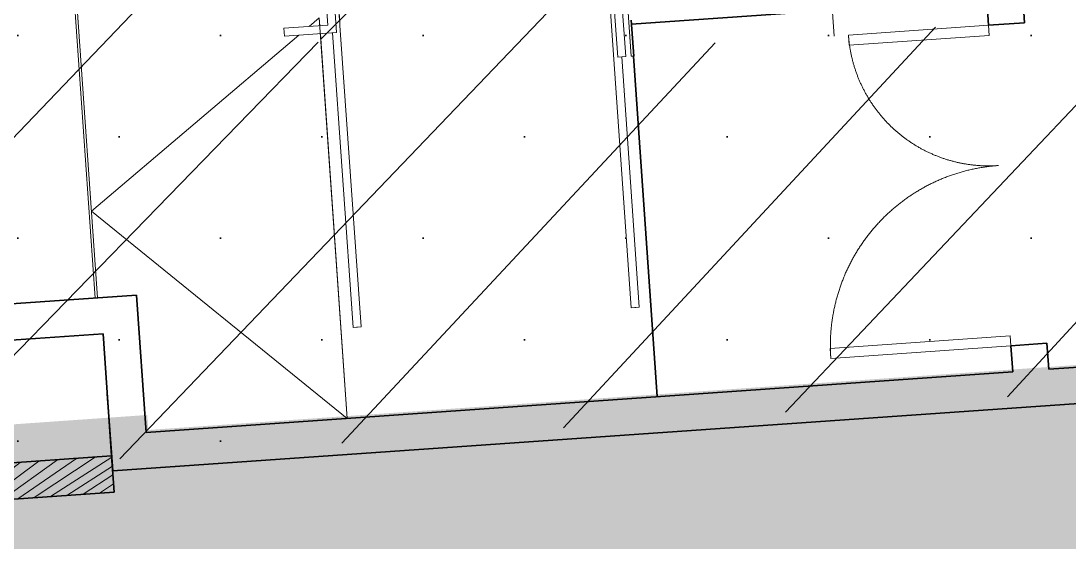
# Model space of a CAD drawing. Header units: millimetres. Extents: x 306 to 836129804, y -168137 to 818603917.
# Drawn here: x 834592354 to 834597578, y 818033872 to 818036466 of the extents above; entities that cross this region are included whole.
import ezdxf
from ezdxf.xclip import XClip

# ---------------------------------------------------------------- set-up
doc = ezdxf.new("R2010")
doc.units = ezdxf.units.MM
doc.header["$LTSCALE"] = 3
doc.header["$XCLIPFRAME"] = 0
doc.linetypes.add('ACAD_ISO03W100', pattern=[30, 12, -18])
doc.linetypes.add('DIVIDE', pattern=[1.25, 0.5, -0.25, 0, -0.25, 0, -0.25])
for name, color, linetype in [('_ANCILIARY', 40, 'Continuous'), ('_ANCILIARY HATCH', 1, 'Continuous'), ('_DEV LINE', 96, 'DIVIDE'), ('_SUBLEASE', 241, 'Continuous'), ('_SUBLEASE LINE', 10, 'DIVIDE'), ('UAJ-90.5LAND', 251, 'Continuous')]:
    doc.layers.add(name, color=color, linetype=linetype)
for name, color, linetype, lineweight in [('A-DETL-THIN', 251, 'Continuous', 13), ('A-DOOR', 251, 'Continuous', 5), ('A-FLOR', 251, 'Continuous', 13), ('A-FLOR-HRAL', 251, 'Continuous', 13), ('Eva-New', 1, 'ACAD_ISO03W100', 18), ('Hatch (CARR)', 252, 'Continuous', 35), ('Hatch (LTC&CB)', 252, 'Continuous', 35), ('S-STRS', 251, 'Continuous', 25), ('UAJ-21EXWA', 251, 'Continuous', 35), ('UAJ-22INWA-h', 251, 'Continuous', 9)]:
    doc.layers.add(name, color=color, linetype=linetype, lineweight=lineweight)
doc.layers.get('UAJ-90.5LAND').off()

# ---------------------------------------------------------------- blocks, each defined once
blk = doc.blocks.new('Handrail Type - Handrail_Internal_-V28-Plan_L000')
at = {"layer": 'A-FLOR-HRAL'}
for p, q in [((-632262.4902287113, -6870.951291370314), (-632262.4902287113, -5341.53775637846)), ((-632222.4902287112, -6591.53775637881), (-632222.4902287112, -5341.53775637846)), ((-632262.4902287113, -6907.78772818121), (-632262.4902287113, -6870.951291370314)), ((-632262.4902287113, -10250.28778457641), (-632262.4902287113, -6907.787728181209)), ((-632262.4902287113, -10287.1242213873), (-632262.4902287113, -10250.28778457641)), ((-632262.4902287113, -10386.53775637834), (-632262.4902287113, -10287.1242213873)), ((-632222.4902287112, -10386.53775637834), (-632222.4902287112, -10353.24560081892)), ((-633927.5667435661, -11746.13775637834), (-633926.3498142001, -11746.13775637834)), ((-633927.5589865799, -11706.13775637834), (-633926.3498142001, -11706.13775637834))]:
    blk.add_line(p, q, dxfattribs=at)
blk = doc.blocks.new('Handrail Type - Handrail_Internal_-16601709-Plan_L000')
at = {"layer": 'A-FLOR-HRAL'}
for p, q in [((-634901.3498142007, -5401.53775637834), (-634913.4491864208, -5401.53775637834)), ((-634913.4491864208, -5441.53775637834), (-634901.3498142007, -5441.53775637834)), ((-635376.3498142004, -10287.63539003099), (-635376.3498142004, -7071.537756378844)), ((-635376.3498142004, -11816.53775637842), (-635376.3498142004, -10313.06368014544)), ((-635416.3498142005, -10346.53775637882), (-635416.3498142005, -11816.53775637842)), ((-635394.0133162957, -11816.53775637841), (-635398.686312104, -11816.53775637841))]:
    blk.add_line(p, q, dxfattribs=at)
at = {"layer": 'A-FLOR-HRAL', "flags": 128}
blk.add_lwpolyline([(-635376.3498142004, -10313.06368014544), (-635376.3498142004, -10311.46410677797), (-635376.3498142004, -10309.86709238667), (-635376.3498142004, -10308.27519185389), (-635376.3498142004, -10306.69095188087), (-635376.3498142004, -10305.11690691364), (-635376.3498142004, -10303.55557508836), (-635376.3498142004, -10302.00945420287), (-635376.3498142004, -10300.48101772079), (-635376.3498142004, -10298.97271081444), (-635376.3498142004, -10297.48694645309), (-635376.3498142004, -10296.0261015428), (-635376.3498142004, -10294.59251312378), (-635376.3498142004, -10293.18847463169), (-635376.3498142004, -10291.8162322286), (-635376.3498142004, -10290.47798120963), (-635376.3498142004, -10289.17586249094), (-635376.3498142004, -10287.9119591847), (-635376.3498142004, -10287.63539003099)], dxfattribs=at)
blk = doc.blocks.new('Handrail Type - Handrail_Internal_-V29-Plan_L000')
at = {"layer": 'A-FLOR-HRAL'}
for p, q in [((-634901.3498142, -5401.537756378333), (-634913.4491864201, -5401.537756378333)), ((-634901.3498142, -5441.537756378332), (-634913.4491864201, -5441.537756378332)), ((-635376.3498141997, -7071.537756378838), (-635376.3498141997, -10274.92124497377)), ((-635376.3498141997, -10274.92124497377), (-635376.3498141997, -10313.06368014543)), ((-635376.3498141997, -10313.06368014543), (-635376.3498141997, -11816.53775637841)), ((-635416.3498141998, -10346.5377563788), (-635416.3498141998, -11816.53775637841)), ((-635376.3498141997, -11816.53775637841), (-635416.3498141998, -11816.53775637841))]:
    blk.add_line(p, q, dxfattribs=at)
blk = doc.blocks.new('Handrail Type - Handrail_Internal_-16601951-Plan_L000')
at = {"layer": 'A-FLOR-HRAL'}
for p, q in [((-634026.3498142007, -7071.537756378844), (-634026.3498142007, -10287.74167903037)), ((-634026.3498142007, -10314.08186334511), (-634026.3498142007, -11816.53775637841)), ((-633986.3498142005, -11816.53775637841), (-633986.3498142005, -10566.53775637882)), ((-634004.0133162957, -11816.53775637841), (-634008.6863121041, -11816.53775637841))]:
    blk.add_line(p, q, dxfattribs=at)
at = {"layer": 'A-FLOR-HRAL', "flags": 128}
blk.add_lwpolyline([(-634026.3498142007, -10287.74167903037), (-634026.3498142007, -10288.96655000619), (-634026.3498142007, -10290.23160012569), (-634026.3498142007, -10291.53480557856), (-634026.3498142007, -10292.87408151407), (-634026.3498142007, -10294.24728537644), (-634026.3498142007, -10295.65222033239), (-634026.3498142007, -10297.08663878572), (-634026.3498142007, -10298.5482459729), (-634026.3498142007, -10300.0347036342), (-634026.3498142007, -10301.54363375447), (-634026.3498142007, -10303.07262236742), (-634026.3498142007, -10304.61922341741), (-634026.3498142007, -10306.18096267269), (-634026.3498142007, -10307.75534168362), (-634026.3498142007, -10309.33984177963), (-634026.3498142007, -10310.93192809855), (-634026.3498142007, -10312.52905364193), (-634026.3498142007, -10314.08186334511)], dxfattribs=at)
blk = doc.blocks.new('Handrail Type - Handrail_Internal_-V30-Plan_L000')
at = {"layer": 'A-FLOR-HRAL'}
for p, q in [((-634026.3498142, -7071.537756378837), (-634026.3498142, -10274.57158687299)), ((-634026.3498142, -10274.57158687299), (-634026.3498142, -10314.08186334511)), ((-634026.3498142, -10314.08186334511), (-634026.3498142, -11816.53775637841)), ((-633986.3498141998, -10566.53775637881), (-633986.3498141998, -11816.53775637841)), ((-633986.3498141998, -11816.53775637841), (-634026.3498142, -11816.53775637841))]:
    blk.add_line(p, q, dxfattribs=at)
blk = doc.blocks.new('p32 uns')
at = {"layer": 'UAJ-22INWA-h'}
h = blk.add_hatch(dxfattribs=at)
h.set_pattern_fill('ANSI31', color=256, scale=20, angle=4)
h.set_pattern_definition([(48.99999999999999, (1103434.01014185, -220011.180467844), (-47.92405834414602, 41.65974834089721), [])])
h.paths.add_polyline_path([(466745.0788276196, -277114.9949666262), (469199.0863913298, -276943.3940412998), (469186.5302259922, -276763.8325122595), (466732.5226624012, -276935.4334375858)])
at = {"layer": 'A-DETL-THIN'}
for p, q in [((472534.130805254, -271032.2699548006), (472788.6780338287, -274672.4649169445)), ((471465.3534686565, -271291.5396080017), (471709.152344346, -274778.0259636641)), ((471749.0549063683, -274775.2357047796), (471505.2560306787, -271288.7493491173)), ((470038.83687675, -271391.2913655043), (470264.4990693331, -274618.4110680819)), ((470307.1918902397, -274655.5233712196), (470078.7394387722, -271388.5011065006)), ((470221.8062483072, -274581.2987650633), (470170.3380659819, -274624.9954469204)), ((470221.8062483072, -274581.2987650633), (470361.3191958666, -276576.4268655777)), ((470264.4990693331, -274618.4110680819), (470045.0349782705, -274633.7574923038)), ((470045.0349782705, -274633.7574923038), (470047.825237155, -274673.6600543261)), ((470118.8698837757, -274668.6921286583), (469086.2894761562, -275545.3568078279)), ((470047.825237155, -274673.6600543261), (470307.1918902397, -274655.5233712196)), ((471709.152344346, -274778.0259636641), (471749.0549063683, -274775.2357047796)), ((469086.2894761562, -275545.3568078279), (470361.3191958666, -276576.4268655777))]:
    blk.add_line(p, q, dxfattribs=at)
at = {"layer": 'A-DOOR'}
for points in [[(473561.0630705357, -274669.1364637613), (473557.5752414465, -274619.2582616806), (472859.2804120779, -274668.0878689289), (472862.7682410479, -274717.9660710096)], [(473669.1857725382, -276215.3607294559), (473665.6979433298, -276165.482527256), (472767.8903051615, -276228.2634509802), (472771.3781342506, -276278.1416531801)]]:
    blk.add_lwpolyline(points, close=True, dxfattribs=at)
for centre, radius, start, end in [((473557.5752414465, -274619.2582616806), 699.9999995562241, 184.000001843147, 274.0000018432328), ((473669.1857725382, -276215.3607294559), 899.999999999999, 94.00000184323278, 184.000001843147)]:
    blk.add_arc(centre, radius, start, end, dxfattribs=at)
at = {"layer": 'A-FLOR', "lineweight": 5}
for p, q in [((471533.0886938572, -271286.8030997515), (471776.8875696659, -274773.2894554138)), ((469104.389252305, -275977.6472691298), (468996.2667179108, -274431.4229912758)), ((469008.3366167545, -274430.5789817572), (469116.4591510296, -275976.8032596111)), ((470224.5965073109, -274621.2013270855), (470221.8062483072, -274581.2987650633)), ((470361.3191958666, -276576.4268655777), (470227.3867661953, -274661.1038891077)), ((471776.8875696659, -274773.2894554138), (471788.9574683905, -274772.445445776)), ((471788.9574683905, -274772.445445776), (471907.5434737206, -276468.3043313026))]:
    blk.add_line(p, q, dxfattribs=at)
at = {"layer": 'S-STRS'}
blk.add_line((471906.2288361788, -276468.3962596655), (471787.9716997147, -274772.5143774748), dxfattribs=at)
at = {"layer": 'UAJ-21EXWA'}
for p, q in [((473627.9336110353, -273044.9568794966), (473737.1367696524, -274606.7020866871)), ((473627.9677181244, -273045.5143494606), (473737.141451478, -274606.7017592192)), ((473548.5115709305, -274489.5747042894), (471777.8353817463, -274613.3924452066)), ((473557.5752413273, -274619.2582616806), (473548.5068858862, -274489.5749354362)), ((471788.9574683905, -274772.445445776), (471776.4013030529, -274592.8839167356)), ((473737.1367697716, -274606.7020866871), (473557.575240612, -274619.2582519054)), ((469310.9841407537, -275963.2007472515), (466497.8535190821, -276159.914003253)), ((469310.9841407537, -275963.2007472515), (469358.7673252821, -276646.5321216583)), ((480314.6011219025, -276060.8651337624), (469191.7619615793, -276838.6498160362)), ((469143.978777051, -276155.3184415102), (466689.9712133408, -276326.9193669558)), ((469143.978777051, -276155.3184415102), (469186.5302259922, -276763.8325122595)), ((473848.7518008947, -276202.8042398691), (473669.1902718544, -276215.3604050875)), ((473848.7473006248, -276202.8045544624), (473857.7811919451, -276331.9304250479)), ((473678.2196629047, -276344.4865903854), (473669.1857722998, -276215.3607294559)), ((473857.7811919451, -276331.9304250479), (475673.3477634192, -276204.9736428261)), ((469358.7673252821, -276646.5321216583), (473678.2196629047, -276344.4865903854)), ((469191.7619615793, -276838.6498160362), (469164.905719161, -276454.5876566172))]:
    blk.add_line(p, q, dxfattribs=at)
blk.add_lwpolyline([(466745.0788276196, -277114.9949666262), (469199.0863913298, -276943.3940412998), (469186.5302259922, -276763.8325122595), (466732.5226624012, -276935.4334375858)], close=True, dxfattribs=at)
at = {"layer": 'A-FLOR-HRAL', "rotation": 4.000000000000001}
for name in ['Handrail Type - Handrail_Internal_-V28-Plan_L000', 'Handrail Type - Handrail_Internal_-16601709-Plan_L000', 'Handrail Type - Handrail_Internal_-V29-Plan_L000', 'Handrail Type - Handrail_Internal_-16601951-Plan_L000', 'Handrail Type - Handrail_Internal_-V30-Plan_L000']:
    blk.add_blockref(name, (1103434.01014185, -220011.180467844), dxfattribs=at)
blk = doc.blocks.new('GBP-P32-L00')
at = {"layer": 'UAJ-90.5LAND'}
blk.add_blockref('p32 uns', (834123619.6366563, 818311064.1160116), dxfattribs=at)

msp = doc.modelspace()

# ---------------------------------------------------------------- hatches: boundary and pattern name
at = {"layer": '_ANCILIARY'}
h = msp.add_hatch(color=256, dxfattribs=at)
h.dxf.hatch_style = 1
edge = h.paths.add_edge_path(flags=16)
edge.add_line((834589698.2311926, 818000195.5443645), (834585687.4764702, 818056299.0110068))
edge.add_line((834585687.4764702, 818056299.0110068), (834612518.7989925, 818058232.7219915))
edge.add_arc((834612484.7357092, 818056534.6453927), 1698.418217914475, 9.502723926168073, 88.8508052879634, ccw=False)
edge.add_line((834614159.8478141, 818056815.0448909), (834618401.0798162, 817996164.9822797))
edge.add_line((834618401.0798162, 817996164.9822797), (834594768.6555227, 817994584.3835236))
edge.add_line((834594768.6555227, 817994584.3835236), (834594327.6929266, 817995204.8349223))
edge.add_line((834594327.6929266, 817995204.8349223), (834589698.2311926, 818000195.5443645))
edge = h.paths.add_edge_path()
edge.add_line((834619909.6823385, 817993768.7649117), (834615191.6236249, 818061235.0189149))
edge.add_arc((834615186.6358066, 818061234.6701063), 4.999999946729716, 4.000301895800094, 94.01408611669542)
edge.add_line((834615186.285798, 818061239.6578406), (834582994.9307241, 818058981.1489481))
edge.add_line((834582994.9307241, 818058981.1489481), (834582980.2353642, 818058973.700369))
edge.add_line((834582980.2353642, 818058973.700369), (834587435.9467293, 817995536.5482974))
edge.add_line((834587435.9467293, 817995536.5482974), (834589273.49395, 817995667.4350014))
edge.add_line((834589273.49395, 817995667.4350014), (834590438.9627452, 817991708.7167664))
edge.add_line((834590438.9627452, 817991708.7167664), (834619905.0431669, 817993763.4282737))
edge.add_arc((834619904.6945201, 817993768.4161034), 4.999999953192322, 273.9984422827354, 364.0002978076708)
at = {"layer": '_ANCILIARY HATCH'}
h = msp.add_hatch(dxfattribs=at)
h.set_pattern_fill('CORK', color=256, scale=250, angle=3.998908350218276)
h.set_pattern_definition([(3.998908350218276, (0, 0), (-55.35411463791137, 791.8175196929233), []), (138.9989083502183, (423.5858171654173, -368.2317025275059), (-1472.92744632587, -1694.344000516116), [1122.5325, -1122.5325]), (138.9989083502183, (621.5401970886481, -354.3931738680281), (-1472.92744632587, -1694.344000516116), [1122.5325, -1122.5325]), (138.9989083502183, (819.494577011879, -340.5546452085503), (-1472.92744632587, -1694.344000516116), [1122.5325, -1122.5325])])
edge = h.paths.add_edge_path(flags=16)
edge.add_line((834589618.1268094, 818000118.7715201), (834585687.4764702, 818056299.0110068))
edge.add_line((834585687.4764702, 818056299.0110068), (834612518.7989925, 818058232.7219915))
edge.add_arc((834612494.2285203, 818056545.6339079), 1687.266994288412, 9.187916495490526, 89.16561271843813, ccw=False)
edge.add_line((834614159.8478141, 818056815.0448909), (834618401.0798162, 817996164.9822797))
edge.add_line((834618401.0798162, 817996164.9822797), (834594688.5511395, 817994507.6106793))
edge.add_line((834594688.5511395, 817994507.6106793), (834589618.1268094, 818000118.7715201))
edge = h.paths.add_edge_path()
edge.add_line((834619909.6823385, 817993768.7649117), (834615191.6236249, 818061235.0189149))
edge.add_arc((834615186.6358066, 818061234.6701063), 4.999999946729716, 4.000301895800094, 94.01408611669542)
edge.add_line((834615186.285798, 818061239.6578406), (834582996.3395478, 818058974.7334945))
edge.add_line((834582996.3395478, 818058974.7334945), (834587435.9467293, 817995536.5482974))
edge.add_line((834587435.9467293, 817995536.5482974), (834589273.49395, 817995667.4350014))
edge.add_line((834589273.49395, 817995667.4350014), (834590438.9627452, 817991708.7167664))
edge.add_line((834590438.9627452, 817991708.7167664), (834619905.0431669, 817993763.4282737))
edge.add_arc((834619904.6945201, 817993768.4161034), 4.999999953192322, 273.9984422827354, 364.0002978076708)
at = {"layer": '_SUBLEASE'}
h = msp.add_hatch(color=256, dxfattribs=at)
h.dxf.hatch_style = 1
h.paths.add_polyline_path([(834589693.255012, 818043565.8906276), (834597284.0053263, 818044096.6875974), (834597429.0987921, 818042021.754373), (834598985.2987102, 818042130.574472), (834598840.2052448, 818044205.5076965), (834610877.2425008, 818045047.2193372), (834612740.4379145, 818018402.2835546), (834612538.431196, 818018388.1578686), (834613248.1764362, 818008553.7109756), (834612849.1508187, 818008525.8083863), (834613468.582139, 817999667.5277658), (834612902.884826, 817998947.3282324), (834605436.7164863, 817998425.242883), (834591456.5503381, 818002394.8372881), (834590958.2342087, 818002359.9916297), (834588285.2707334, 818040610.4753664), (834588682.5340629, 818040638.2547245), (834588532.5576444, 818042783.0174327)], flags=16)
edge = h.paths.add_edge_path()
edge.add_line((834612518.7989925, 818058232.7219915), (834585687.4764702, 818056299.0110068))
edge.add_line((834585687.4764702, 818056299.0110068), (834585852.1374886, 818053900.0703667))
edge.add_line((834585852.1374886, 818053900.0703667), (834587596.3541589, 818054022.0954322))
edge.add_line((834587596.3541589, 818054022.0954322), (834587784.2116382, 818051304.0034543))
edge.add_line((834587784.2116382, 818051304.0034543), (834588882.182013, 818050416.9104503))
edge.add_line((834588882.182013, 818050416.9104503), (834591283.6295674, 818050586.5250793))
edge.add_line((834591283.6295674, 818050586.5250793), (834591385.947621, 818049130.1147605))
edge.add_line((834591385.947621, 818049130.1147605), (834586217.4788146, 818048767.0112727))
edge.add_line((834586217.4788146, 818048767.0112727), (834589617.9183701, 818000118.9890046))
edge.add_line((834589617.9183701, 818000118.9890046), (834594327.6929266, 817995204.8349223))
edge.add_arc((834593644.1141815, 817994409.5863439), 1048.665915476767, 4.359033634245577, 49.31834761910159, ccw=False)
edge.add_line((834594689.7466749, 817994489.2913691), (834617241.2870332, 817996068.5256392))
edge.add_line((834617241.2870332, 817996068.5256392), (834612865.2039542, 818058186.5743445))
edge.add_arc((834612384.1417316, 818055898.7146978), 2337.888497108082, 78.12554973430233, 86.69806107315839)
h = msp.add_hatch(color=256, dxfattribs=at)
h.dxf.hatch_style = 1
h.paths.add_polyline_path([(834588848.6232141, 818032549.9554973), (834588986.8888183, 818030572.7899098), (834592149.1710688, 818030793.8576907), (834592021.1902014, 818032631.4611284), (834598030.9905615, 818033051.7073079), (834598059.978461, 818032637.1611432), (834601054.2174681, 818032824.81772), (834601164.6889832, 818031244.5688407), (834602660.4897971, 818032073.7047712), (834602471.1143575, 818034900.9393232), (834592811.3986166, 818034225.4661969), (834592806.166881, 818034300.2835008), (834590174.551908, 818034116.2813386), (834590277.095197, 818032649.8439891)])
at = {"layer": 'Eva-New', "linetype": 'Continuous', "ltscale": 0.01}
h = msp.add_hatch(dxfattribs=at)
h.set_pattern_fill('ANSI31', color=8, scale=350, angle=4)
h.set_pattern_definition([(49, (0, 0), (-838.6710210225554, 729.0455959657013), [])])
edge = h.paths.add_edge_path()
edge.add_arc((834611513.5385946, 818068145.3264505), 14099.99999968531, 55.19002574308559, 154.5596091027724)
edge.add_line((834598780.7776825, 818074202.2893481), (834595240.3911003, 818066761.4558462))
edge.add_arc((834589822.417787, 818069339.3552195), 6000.000000233124, 273.9989064334658, 334.5546563119141, ccw=False)
edge.add_line((834590240.8423903, 818063353.9629304), (834585554.5350056, 818063026.3542768))
edge.add_arc((834584989.6617913, 818071106.6338656), 8099.999998867221, 264.220048196886, 273.9989064322582, ccw=False)
edge.add_line((834584173.925572, 818063047.8142), (834580415.7397891, 818063428.2282544))
edge.add_arc((834579106.5335116, 818050494.3201492), 12999.99999816069, 84.2200481985661, 93.99077919798958)
edge.add_line((834578201.7864021, 818063462.7985727), (834574221.9197499, 818063185.1428037))
edge.add_arc((834573731.4752913, 818070170.6889209), 7002.741628984699, 184.518270925359, 274.0160585979712, ccw=False)
edge.add_arc((834553791.0620614, 818068592.8452796), 13000.0000005708, 4.527501078735133, 25.16518805878682)
edge.add_line((834565557.174624, 818074120.828201), (834563375.7160238, 818078763.9842684))
edge.add_arc((834569692.9588658, 818081779.3520507), 6999.999999030279, 186.261998653722, 205.5162346975632, ccw=False)
edge.add_line((834562734.724241, 818081015.8267443), (834561851.4163579, 818093822.5155479))
edge.add_arc((834568795.7761757, 818094576.8707228), 6985.211880096444, 103.79340942041148, 186.1996435070692, ccw=False)
edge.add_line((834567130.3497419, 818101360.6410463), (834607738.9713905, 818104323.6446342))
edge.add_arc((834606780.3295362, 818117304.0183489), 13015.72495013958, 274.223807264846, 392.8596289379157)
edge.add_arc((834623587.3262396, 818128173.8785237), 6999.999999836902, 183.9989136523716, 212.9539425140163, ccw=False)
edge.add_line((834616604.3686309, 818127685.7156067), (834614554.4666462, 818157541.1841724))
edge.add_line((834614554.4666462, 818157541.1841724), (834608569.0701823, 818157122.7809477))
edge.add_line((834608569.0701823, 818157122.7809477), (834610618.9763948, 818127267.2902491))
edge.add_arc((834623587.3262378, 818128173.8785231), 12999.99999806346, 183.9989136508734, 212.8579348742854)
edge.add_arc((834606785.1724918, 818117301.6086594), 7012.974383020965, -85.87050168941721, 32.994913872568816, ccw=False)
edge.add_line((834607290.1835088, 818110306.8410742), (834542916.4285616, 818105772.5570611))
edge.add_line((834542916.4285616, 818105772.5570611), (834543332.168679, 818099784.931535))
edge.add_line((834543332.168679, 818099784.931535), (834548339.9487058, 818100139.6961751))
edge.add_arc((834548849.6206386, 818093135.5706489), 7022.644791367745, 1.917894415990986, 94.16192873604791, ccw=False)
edge.add_line((834555868.3314306, 818093370.5997602), (834556822.6031799, 818079614.5109141))
edge.add_arc((834565030.3921052, 818080333.9384184), 8239.258156901009, 185.0092761133849, 211.2767633085009)
edge.add_line((834557988.549832, 818076056.3418531), (834560014.6381451, 818071842.7746612))
edge.add_arc((834553704.8687762, 818068780.019501), 7013.81912084653, -83.41200971856142, 25.89188562423311, ccw=False)
edge.add_line((834554509.5567249, 818061812.5137804), (834511331.2743995, 818058806.1397856))
edge.add_arc((834510845.0625758, 818065789.233517), 6999.999999933733, 141.8798806352492, 273.9829049167347, ccw=False)
edge.add_arc((834495100.3448526, 818078140.8887452), 13011.48484009153, 321.889271565979, 363.9966433354928)
edge.add_line((834508080.187521, 818079047.7636253), (834507303.147802, 818090245.0026575))
edge.add_arc((834514286.1054543, 818090733.1649512), 6999.999999943095, 94.21783473311712, 183.9989085377374, ccw=False)
edge.add_line((834513771.2650272, 818097714.206373), (834514324.2611847, 818097754.9889383))
edge.add_line((834514324.2611847, 818097754.9889383), (834515094.2032907, 818097812.2750338))
edge.add_arc((834515888.7804214, 818090839.1162039), 7018.283043878132, 4.391191596629085, 96.50069787772958, ccw=False)
edge.add_line((834522886.4615402, 818091376.4762715), (834523318.1003574, 818085091.4654405))
edge.add_line((834523318.1003574, 818085091.4654405), (834529307.3396509, 818085510.1591995))
edge.add_line((834529307.3396509, 818085510.1591995), (834528870.5492542, 818091758.2633296))
edge.add_arc((834535853.5069062, 818092246.4256233), 6999.999999586337, 93.99890853307471, 183.9989085379415, ccw=False)
edge.add_line((834535365.3446131, 818099229.3832753), (834540639.8020831, 818099596.5330453))
edge.add_line((834540639.8020831, 818099596.5330453), (834540220.7704337, 818105616.323317))
edge.add_line((834540220.7704337, 818105616.323317), (834513376.0995728, 818103738.6078113))
edge.add_arc((834514284.2614373, 818090770.3680685), 13000.00000003277, 94.00586599802176, 183.991117880833)
edge.add_line((834501315.7883602, 818089865.5443004), (834502093.999344, 818078618.6765761))
edge.add_arc((834495110.6965383, 818078135.4768907), 7000.000000828009, -66.13857842422561, 3.9581909098961887, ccw=False)
edge.add_arc((834495110.6965395, 818078135.4768903), 6999.999999981786, 273.99870041279297, 293.8614215680351, ccw=False)
edge.add_line((834495598.8334678, 818071152.5174648), (834484038.0252761, 818070344.3705096))
edge.add_arc((834484944.5652856, 818057376.0172908), 12999.99999985473, 3.998699986240524, 93.99870041178127, ccw=False)
edge.add_line((834497912.918511, 818058282.557204), (834498850.7850932, 818044866.0656179))
edge.add_arc((834505832.5325971, 818045382.0451274), 7000.788031506466, 153.5175844556254, 184.2267069343446, ccw=False)
edge.add_arc((834505831.7802428, 818045382.3021698), 7000.000000506094, 93.9907792036035, 153.5167215738451, ccw=False)
edge.add_line((834505344.6087215, 818052365.3290147), (834578107.7560652, 818057441.656797))
edge.add_arc((834579012.5031768, 818044473.1783768), 12999.99999509848, 84.22004763743712, 93.99077920788699, ccw=False)
edge.add_line((834580321.7095807, 818057407.0864662), (834583663.296837, 818057068.8416442))
edge.add_arc((834584972.5032473, 818070002.7497832), 13000.00004509936, 264.2200476312211, 273.9989064308502)
edge.add_line((834585879.0898904, 818057034.399779), (834609493.5669917, 818058685.2319609))
edge.add_arc((834609981.7373167, 818051702.1557314), 7000.118848462731, -19.364931974248975, 93.99890643048622, ccw=False)
edge.add_arc((834628850.3650681, 818045070.4409646), 13000.00000042529, 160.6350680240969, 183.9989064535735)
edge.add_line((834615882.0151088, 818044163.8543195), (834619634.348526, 817990488.2644923))
edge.add_arc((834610656.2600935, 817989860.627584), 8999.999999519287, -86.01194112060227, 3.998906454734822, ccw=False)
edge.add_line((834611282.1972058, 817980882.4204844), (834602812.2813497, 817980291.9201078))
edge.add_line((834602812.2813497, 817980291.9201078), (834603230.7061716, 817974306.527834))
edge.add_line((834603230.7061716, 817974306.527834), (834611717.6719617, 817974898.2168859))
edge.add_arc((834612343.6090722, 817965920.0097858), 8999.999999977357, 3.8734655887747067, 93.98805886777768, ccw=False)
edge.add_line((834621323.0501077, 817966527.9889727), (834621688.4984579, 817961112.7419763))
edge.add_line((834621688.4984579, 817961112.7419763), (834627673.3989117, 817961529.9934386))
edge.add_line((834627673.3989117, 817961529.9934386), (834621867.801321, 818044576.6440177))
edge.add_arc((834628850.6858916, 818045064.8011855), 6999.926738671702, 160.627157224399, 183.9989083996896, ccw=False)
edge.add_arc((834609980.9204334, 818051699.8431354), 13002.36888268257, 340.6271572335476, 454.0111039654658)
edge.add_line((834609071.4073162, 818064670.3628802), (834607456.5171404, 818064557.3573512))
edge.add_arc((834607170.3486158, 818068550.9500543), 4003.832551789663, 155.6211224779758, 274.0986331619272, ccw=False)
edge.add_line((834603523.5142193, 818070203.6066998), (834604195.8682836, 818071618.3222857))
edge.add_arc((834611513.5386757, 818068145.3264558), 8100.000000027051, 54.14039305783359, 154.6107958035704, ccw=False)
edge.add_arc((834623873.9558088, 818085245.9413723), 13000.02232763516, 234.1403928659832, 234.163197705768)
edge.add_line((834616262.7220054, 818074706.9802988), (834619562.6153525, 818079722.129262))
at = {"layer": 'Hatch (CARR)'}
h = msp.add_hatch(dxfattribs=at)
h.set_pattern_fill('SACNCR', color=130, scale=300, style=0)
h.set_pattern_definition([(45, (0, 0), (-505.13940681014, 505.13940681014), []), (45, (505.14, 0), (-505.13940681014, 505.13940681014), [0, -714.375])])
h.paths.add_polyline_path([(834588905.2718109, 818034338.4763274), (834588898.7205294, 818034446.2540278), (834588719.1587617, 818034433.701283), (834588604.091935, 818036079.6841582), (834588783.6537035, 818036092.2369031), (834588773.1930829, 818036241.8717086), (834593656.2756125, 818036583.236626), (834593672.6639179, 818036348.8087635), (834593852.225686, 818036361.3615081), (834593629.4144686, 818039548.5828937), (834595175.6408061, 818039656.6759727), (834595408.2152693, 818036329.795434), (834597178.8938172, 818036453.5794438), (834597187.9596882, 818036323.895944), (834597367.5214561, 818036336.4486885), (834597258.3823152, 818037897.6385072), (834597527.7249677, 818037916.4676242), (834597506.8037264, 818038215.7372378), (834597257.4123818, 818038198.3028703), (834597110.9636942, 818040293.190166), (834598926.532684, 818040420.1123621), (834599072.9813722, 818038325.2250663), (834598803.6387193, 818038306.3959492), (834598824.5599606, 818038007.1263357), (834599093.902613, 818038025.9554526), (834599323.6875777, 818034738.9775288), (834597488.1672797, 818034610.6605834), (834597479.1014086, 818034740.3440826), (834597299.5396403, 818034727.7913382), (834597308.6055113, 818034598.1078385), (834590174.0638638, 818034099.312055), (834590150.2793456, 818034425.4752948)])

# ---------------------------------------------------------------- linework, layer by layer
at = {"layer": '_DEV LINE', "ltscale": 2, "const_width": 382.5242621480422, "flags": 128}
msp.add_lwpolyline([(834590174.5519078, 818034116.2813383), (834590277.0951968, 818032649.843989), (834588848.6232139, 818032549.9554971), (834588284.9909061, 818040610.2730234), (834588682.2542359, 818040638.0523815), (834588532.2778172, 818042782.8150896), (834589692.975185, 818043565.6882848), (834597283.7254984, 818044096.4852542), (834597428.8189636, 818042021.5520312), (834598985.0188819, 818042130.3721303), (834598839.9254166, 818044205.3053529), (834610876.9626735, 818045047.0169941), (834612212.5095305, 818025947.8071218), (834609604.2134143, 818025765.4672202), (834609707.4970729, 818024279.8514262), (834609044.6919839, 818024233.5035794), (834608955.752479, 818025505.397745), (834608955.7524741, 818025505.3978206), (834608056.3509663, 818025442.5053889), (834608085.9854139, 818025018.7146498), (834607520.2330011, 818024979.1533872), (834607537.4091228, 818024733.4903021), (834604965.6378111, 818024554.1862187), (834604650.3019223, 818029063.732621), (834601336.8892794, 818028781.9141432), (834601418.5957496, 818027612.5386142), (834598725.1692266, 818027424.2474445), (834598497.6507299, 818030678.8044914), (834596951.4243926, 818030570.7114131), (834596997.8101645, 818029907.182324), (834595428.9002155, 818029263.1992244), (834595586.4614359, 818027009.3517895), (834589266.8847605, 818026567.5649155), (834588986.8888179, 818030572.7899095), (834592149.1710687, 818030793.8576906), (834592021.1902013, 818032631.4611281), (834598030.9905612, 818033051.7073077), (834598061.5213306, 818032615.6053101), (834601054.2174678, 818032824.8177198), (834601164.6889831, 818031244.5688405), (834602660.489797, 818032073.7047709), (834602471.1143574, 818034900.9393231), (834592811.3986164, 818034225.4661968), (834592806.1668808, 818034300.2835007), (834590174.5519078, 818034116.2813383)], dxfattribs=at)
at = {"layer": '_SUBLEASE LINE', "ltscale": 2, "const_width": 382.5, "flags": 128}
msp.add_lwpolyline([(834590174.5519079, 818034116.2813385), (834590277.095197, 818032649.8439891), (834588848.623214, 818032549.9554973), (834588284.9909062, 818040610.2730235), (834588682.254236, 818040638.0523816), (834588532.2778174, 818042782.8150897), (834589692.9751852, 818043565.6882849), (834597283.7254986, 818044096.4852543), (834597428.8189638, 818042021.5520313), (834598985.018882, 818042130.3721304), (834598839.9254167, 818044205.305353), (834610876.9626737, 818045047.0169942), (834612212.5095307, 818025947.8071219), (834609604.2134144, 818025765.4672203), (834609707.497073, 818024279.8514264), (834609044.691984, 818024233.5035795), (834608955.752479, 818025505.3977451), (834608955.7524741, 818025505.3978205), (834608056.3509663, 818025442.5053886), (834608085.9854139, 818025018.7146498), (834607520.2330012, 818024979.1533873), (834607537.409123, 818024733.4903023), (834604965.6378112, 818024554.186219), (834604650.3019224, 818029063.7326211), (834601336.8892795, 818028781.9141433), (834601418.5957497, 818027612.5386143), (834598725.1692268, 818027424.2474446), (834598497.65073, 818030678.8044915), (834596951.4243927, 818030570.7114133), (834596997.8101646, 818029907.1823242), (834595428.9002156, 818029263.1992245), (834595586.461436, 818027009.3517896), (834589266.8847606, 818026567.5649157), (834588986.888818, 818030572.7899096), (834592149.1710688, 818030793.8576907), (834592021.1902014, 818032631.4611282), (834598030.9905614, 818033051.7073078), (834598061.5213307, 818032615.6053102), (834601054.2174679, 818032824.8177199), (834601164.6889832, 818031244.5688406), (834602660.4897971, 818032073.704771), (834602471.1143575, 818034900.9393232), (834592811.3986166, 818034225.4661969), (834592806.166881, 818034300.2835008), (834590174.5519079, 818034116.2813385)], dxfattribs=at)

# ---------------------------------------------------------------- block references
at = {"layer": 'Hatch (LTC&CB)'}
ref = msp.add_blockref('GBP-P32-L00', (0.003082275390625, -0.04408204555511475), dxfattribs=at)
XClip(ref).set_block_clipping_path([(834584093.892806, 818043064.0358013), (834582840.9002086, 818057304.8300507), (834606839.8282676, 818059135.0800325), (834616411.1617992, 818059804.18965), (834621698.814561, 817983619.2012264), (834592783.8532866, 817981454.8174279), (834593965.1606803, 817975736.7136446), (834590918.9048864, 817979266.0163008), (834589318.0556709, 817987259.1379421), (834588974.9617476, 817989748.3735298), (834587823.4821799, 817989701.579548), (834587362.0723312, 818001496.6813973), (834585850.4212221, 818017925.3879008)])

doc.saveas('drawing.dxf')
